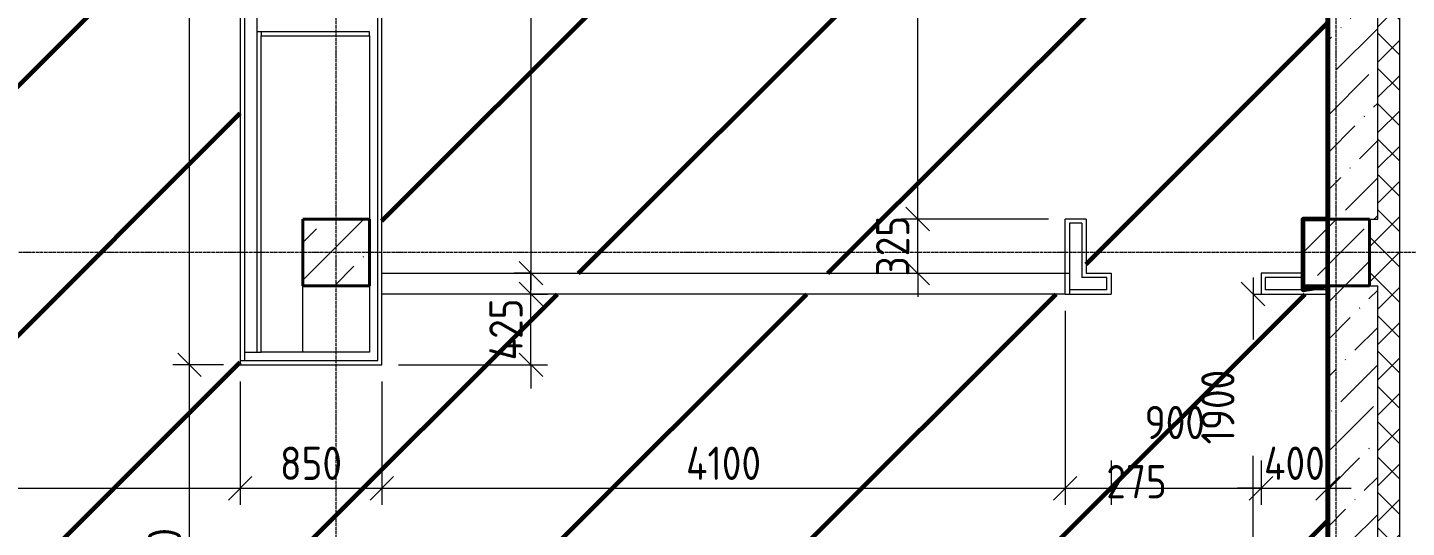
# Model space of a CAD drawing. Header units: millimetres. Extents: x -56773 to 323062, y -262288 to 76460.
# Drawn here: x -9767 to -1494, y -31911 to -28910 of the extents above; entities that cross this region are included whole.
import ezdxf

# ---------------------------------------------------------------- set-up
doc = ezdxf.new("R2010")
doc.units = ezdxf.units.MM
doc.linetypes.add('ADSK_Линия сетки', pattern=[25, 20, -2.5, 0, -2.5])
for name, color, linetype, lineweight in [('1.1)Стяжка керамзит  2 этаж', 5, 'Continuous', 60), ('3.1 Штукатурка внешн стен', 5, 'Continuous', 60), ('Несущие колонны', 7, 'Continuous', 18), ('Оси', 7, 'Continuous', 9), ('Перекрытие', 7, 'Continuous', 18), ('Размеры', 7, 'Continuous', 9), ('Стены внутренние', 7, 'Continuous', 18), ('Стены наружные', 7, 'Continuous', 18), ('Стены несущие', 7, 'Continuous', 30), ('Стены отделка', 7, 'Continuous', 30), ('Стены штриховка', 7, 'Continuous', 9)]:
    doc.layers.add(name, color=color, linetype=linetype, lineweight=lineweight)
doc.styles.add('GOST Common_3', font='', dxfattribs={"width": 0.9, "height": 200})
doc.styles.get('GOST Common_3').set_extended_font_data('GOST Common')
doc.dimstyles.new('ADSK_Основной_2_0_1', dxfattribs={"dimscale": 304.8, "dimtxt": 201.142999, "dimasz": 0.463911, "dimexe": 0.328084, "dimexo": 0.328084, "dimgap": 0.164042, "dimtad": 1, "dimdec": 3, "dimrnd": 0.001, "dimdsep": 46, "dimtxsty": 'GOST Common_3', "dimblk1": 'OBLIQUE', "dimblk2": 'OBLIQUE', "dimsah": 1, "dimcen": 0.09, "dimdle": 0.328084, "dimazin": 2, "dimtfac": 1, "dimtdec": 4, "dimtix": 1, "dimtmove": 1, "dimatfit": 3, "dimfxl": 1, "dimtvp": 1, "dimtolj": 1, "dimtzin": 0, "dimlwd": 20, "dimlwe": 20, "dimarcsym": 2})
doc.dimstyles.new('ADSK_Основной_2_0_2', dxfattribs={"dimscale": 304.8, "dimtxt": 201.142999, "dimasz": 0.463911, "dimexe": 0.328084, "dimexo": 0.328084, "dimgap": 0.164042, "dimtad": 1, "dimdec": 3, "dimrnd": 0.001, "dimdsep": 46, "dimtxsty": 'GOST Common_3', "dimblk1": 'OBLIQUE', "dimblk2": 'OBLIQUE', "dimsah": 1, "dimcen": 0.09, "dimdle": 0.328084, "dimazin": 2, "dimtfac": 1, "dimtdec": 4, "dimtix": 1, "dimtmove": 0, "dimatfit": 3, "dimfxl": 1, "dimtvp": 1, "dimtolj": 1, "dimtzin": 0, "dimlwd": 20, "dimlwe": 20, "dimarcsym": 2})
pattern_1 = [(45, (1283.93, -48864.63), (-224.5064, 224.5064), []), (45, (1508.44, -48864.63), (-224.5064, 224.5064), [396.875, -79.375, 3.353, -76.022])]
pattern_2 = [(45, (1283.93, -48864.63), (-106.066, 106.066), []), (135, (1283.93, -48864.63), (-106.066, -106.066), [])]

# ---------------------------------------------------------------- blocks, each defined once
blk = doc.blocks.new('ADSK_КолоннаЖБ_Прямоугольная - 400x400 мм-1807142-Кладочный план 1-го этажа')
at = {"layer": 'Несущие колонны', "lineweight": 40}
for p, q in [((-200, 200), (200, 200)), ((-200, -200), (-200, 200)), ((200, 200), (200, -200)), ((200, -200), (-200, -200))]:
    blk.add_line(p, q, dxfattribs=at)
blk = doc.blocks.new('_Oblique')
at = {"color": 0, "linetype": 'ByBlock', "lineweight": -2}
blk.add_line((-0.5, -0.5), (0.5, 0.5), dxfattribs=at)
blk = doc.blocks.new('*D4122')
at = {"layer": 'Defpoints', "color": 0, "transparency": 16777216}
for p in [(-7141.1, -25334.7), (-6746.3, -30384.7), (-6646.3, -30384.7)]:
    blk.add_point(p, dxfattribs=at)
at = {"layer": 'Размеры', "color": 0, "lineweight": 20, "transparency": 16777216}
for p, q in [((-6746.3, -25234.7), (-6746.3, -30484.7)), ((-7041.1, -25334.7), (-6646.3, -25334.7)), ((-6746.3, -30384.7), (-6846.3, -30384.7))]:
    blk.add_line(p, q, dxfattribs=at)
at = {"layer": 'Размеры', "color": 0, "lineweight": 20, "transparency": 16777216, "xscale": 141.4, "yscale": 141.4, "zscale": 141.4}
for p, rotation in [((-6746.3, -25334.7), 90), ((-6746.3, -30384.7), 270)]:
    blk.add_blockref('_Oblique', p, dxfattribs=dict(at, rotation=rotation))
at = {"layer": 'Размеры', "color": 0, "lineweight": 9, "transparency": 16777216, "insert": (-6896.3, -27859.7), "char_height": 200, "width": 605.475, "attachment_point": 5, "rotation": 90, "style": 'GOST Common_3'}
blk.add_mtext('\\A1;5050', dxfattribs=at)
blk = doc.blocks.new('*D4123')
at = {"layer": 'Defpoints', "color": 0, "transparency": 16777216}
for p in [(-6846.3, -30509.7), (-6746.3, -30509.7), (-7641.1, -30934.7)]:
    blk.add_point(p, dxfattribs=at)
at = {"layer": 'Размеры', "color": 0, "lineweight": 20, "transparency": 16777216}
for p, q in [((-6746.3, -30509.7), (-6746.3, -30368.3)), ((-6746.3, -30509.7), (-6646.3, -30509.7)), ((-6746.3, -30934.7), (-6746.3, -30509.7)), ((-7541.1, -30934.7), (-6646.3, -30934.7)), ((-6746.3, -30934.7), (-6746.3, -31076.1))]:
    blk.add_line(p, q, dxfattribs=at)
at = {"layer": 'Размеры', "color": 0, "lineweight": 20, "transparency": 16777216, "xscale": 141.4, "yscale": 141.4, "zscale": 141.4}
for p, rotation in [((-6746.3, -30509.7), 270), ((-6746.3, -30934.7), 90)]:
    blk.add_blockref('_Oblique', p, dxfattribs=dict(at, rotation=rotation))
at = {"layer": 'Размеры', "color": 0, "lineweight": 9, "transparency": 16777216, "insert": (-6896.3, -30722.2), "char_height": 200, "width": 474.561, "attachment_point": 5, "rotation": 90, "style": 'GOST Common_3'}
blk.add_mtext('\\A1;425', dxfattribs=at)
blk = doc.blocks.new('*D4124')
at = {"layer": 'Defpoints', "color": 0, "transparency": 16777216}
for p in [(-4426.3, -30059.7), (-3541.1, -30059.7), (-4526.3, -30384.7)]:
    blk.add_point(p, dxfattribs=at)
at = {"layer": 'Размеры', "color": 0, "lineweight": 20, "transparency": 16777216}
for p, q in [((-4426.3, -30059.7), (-4426.3, -29918.3)), ((-3641.1, -30059.7), (-4526.3, -30059.7)), ((-4426.3, -30384.7), (-4426.3, -30059.7)), ((-4426.3, -30384.7), (-4326.3, -30384.7)), ((-4426.3, -30384.7), (-4426.3, -30526.1))]:
    blk.add_line(p, q, dxfattribs=at)
at = {"layer": 'Размеры', "color": 0, "lineweight": 20, "transparency": 16777216, "xscale": 141.4, "yscale": 141.4, "zscale": 141.4}
for p, rotation in [((-4426.3, -30059.7), 270), ((-4426.3, -30384.7), 90)]:
    blk.add_blockref('_Oblique', p, dxfattribs=dict(at, rotation=rotation))
at = {"layer": 'Размеры', "color": 0, "lineweight": 9, "transparency": 16777216, "insert": (-4576.3, -30222.2), "char_height": 200, "width": 454.106, "attachment_point": 5, "rotation": 90, "style": 'GOST Common_3'}
blk.add_mtext('\\A1;325', dxfattribs=at)
blk = doc.blocks.new('*D4125')
at = {"layer": 'Defpoints', "color": 0, "transparency": 16777216}
for p in [(-4426.3, -26369.7), (-4216.1, -26369.7), (-3541.1, -30059.7)]:
    blk.add_point(p, dxfattribs=at)
at = {"layer": 'Размеры', "color": 0, "lineweight": 20, "transparency": 16777216}
for p, q in [((-4426.3, -30159.7), (-4426.3, -26269.7)), ((-4316.1, -26369.7), (-4526.3, -26369.7)), ((-3641.1, -30059.7), (-4526.3, -30059.7))]:
    blk.add_line(p, q, dxfattribs=at)
at = {"layer": 'Размеры', "color": 0, "lineweight": 20, "transparency": 16777216, "xscale": 141.4, "yscale": 141.4, "zscale": 141.4}
for p, rotation in [((-4426.3, -26369.7), 90), ((-4426.3, -30059.7), 270)]:
    blk.add_blockref('_Oblique', p, dxfattribs=dict(at, rotation=rotation))
at = {"layer": 'Размеры', "color": 0, "lineweight": 9, "transparency": 16777216, "insert": (-4576.3, -28214.7), "char_height": 200, "width": 605.475, "attachment_point": 5, "rotation": 90, "style": 'GOST Common_3'}
blk.add_mtext('\\A1;3690', dxfattribs=at)
blk = doc.blocks.new('*D4127')
at = {"layer": 'Defpoints', "color": 0, "transparency": 16777216}
for p in [(-11616.1, -30934.7), (-8491.1, -30934.7), (-8491.1, -31676.1)]:
    blk.add_point(p, dxfattribs=at)
at = {"layer": 'Размеры', "color": 0, "lineweight": 20, "transparency": 16777216}
for p, q in [((-11616.1, -31034.7), (-11616.1, -31776.1)), ((-8491.1, -31034.7), (-8491.1, -31776.1)), ((-11716.1, -31676.1), (-8391.1, -31676.1))]:
    blk.add_line(p, q, dxfattribs=at)
at = {"layer": 'Размеры', "color": 0, "lineweight": 20, "transparency": 16777216, "xscale": 141.4, "yscale": 141.4, "zscale": 141.4, "rotation": 180}
blk.add_blockref('_Oblique', (-11616.1, -31676.1), dxfattribs=at)
at = {"layer": 'Размеры', "color": 0, "lineweight": 20, "transparency": 16777216, "xscale": 141.4, "yscale": 141.4, "zscale": 141.4}
blk.add_blockref('_Oblique', (-8491.1, -31676.1), dxfattribs=at)
at = {"layer": 'Размеры', "color": 0, "lineweight": 9, "transparency": 16777216, "insert": (-10053.6, -31526.1), "char_height": 200, "width": 560.473, "attachment_point": 5, "style": 'GOST Common_3'}
blk.add_mtext('\\A1;3125', dxfattribs=at)
blk = doc.blocks.new('*D4128')
at = {"layer": 'Defpoints', "color": 0, "transparency": 16777216}
for p in [(-8491.1, -30934.7), (-7641.1, -30934.7), (-7641.1, -31676.1)]:
    blk.add_point(p, dxfattribs=at)
at = {"layer": 'Размеры', "color": 0, "lineweight": 20, "transparency": 16777216}
for p, q in [((-8491.1, -31034.7), (-8491.1, -31776.1)), ((-7641.1, -31034.7), (-7641.1, -31776.1)), ((-8591.1, -31676.1), (-7541.1, -31676.1))]:
    blk.add_line(p, q, dxfattribs=at)
at = {"layer": 'Размеры', "color": 0, "lineweight": 20, "transparency": 16777216, "xscale": 141.4, "yscale": 141.4, "zscale": 141.4, "rotation": 180}
blk.add_blockref('_Oblique', (-8491.1, -31676.1), dxfattribs=at)
at = {"layer": 'Размеры', "color": 0, "lineweight": 20, "transparency": 16777216, "xscale": 141.4, "yscale": 141.4, "zscale": 141.4}
blk.add_blockref('_Oblique', (-7641.1, -31676.1), dxfattribs=at)
at = {"layer": 'Размеры', "color": 0, "lineweight": 9, "transparency": 16777216, "insert": (-8066.1, -31526.1), "char_height": 200, "width": 454.106, "attachment_point": 5, "style": 'GOST Common_3'}
blk.add_mtext('\\A1;850', dxfattribs=at)
blk = doc.blocks.new('*D4129')
at = {"layer": 'Defpoints', "color": 0, "transparency": 16777216}
for p in [(-3541.1, -30509.7), (-7641.1, -30934.7), (-3541.1, -31676.1)]:
    blk.add_point(p, dxfattribs=at)
at = {"layer": 'Размеры', "color": 0, "lineweight": 20, "transparency": 16777216}
for p, q in [((-3541.1, -30609.7), (-3541.1, -31776.1)), ((-7641.1, -31034.7), (-7641.1, -31776.1)), ((-7741.1, -31676.1), (-3441.1, -31676.1))]:
    blk.add_line(p, q, dxfattribs=at)
at = {"layer": 'Размеры', "color": 0, "lineweight": 20, "transparency": 16777216, "xscale": 141.4, "yscale": 141.4, "zscale": 141.4, "rotation": 180}
blk.add_blockref('_Oblique', (-7641.1, -31676.1), dxfattribs=at)
at = {"layer": 'Размеры', "color": 0, "lineweight": 20, "transparency": 16777216, "xscale": 141.4, "yscale": 141.4, "zscale": 141.4}
blk.add_blockref('_Oblique', (-3541.1, -31676.1), dxfattribs=at)
at = {"layer": 'Размеры', "color": 0, "lineweight": 9, "transparency": 16777216, "insert": (-5591.1, -31526.1), "char_height": 200, "width": 580.928, "attachment_point": 5, "style": 'GOST Common_3'}
blk.add_mtext('\\A1;4100', dxfattribs=at)
blk = doc.blocks.new('*D4130')
at = {"layer": 'Defpoints', "color": 0, "transparency": 16777216}
for p in [(-3541.1, -30509.7), (-3266.1, -31409.7), (-3266.1, -31676.1)]:
    blk.add_point(p, dxfattribs=at)
at = {"layer": 'Размеры', "color": 0, "lineweight": 20, "transparency": 16777216}
for p, q in [((-3541.1, -30609.7), (-3541.1, -31776.1)), ((-3266.1, -31509.7), (-3266.1, -31776.1)), ((-3641.1, -31676.1), (-3166.1, -31676.1))]:
    blk.add_line(p, q, dxfattribs=at)
at = {"layer": 'Размеры', "color": 0, "lineweight": 20, "transparency": 16777216, "xscale": 141.4, "yscale": 141.4, "zscale": 141.4, "rotation": 180}
blk.add_blockref('_Oblique', (-3541.1, -31676.1), dxfattribs=at)
at = {"layer": 'Размеры', "color": 0, "lineweight": 20, "transparency": 16777216, "xscale": 141.4, "yscale": 141.4, "zscale": 141.4}
blk.add_blockref('_Oblique', (-3266.1, -31676.1), dxfattribs=at)
at = {"layer": 'Размеры', "color": 0, "lineweight": 9, "transparency": 16777216, "insert": (-3294.3, -31536.4), "char_height": 200, "width": 454.106, "attachment_point": 1, "line_spacing_factor": 1.022761, "style": 'GOST Common_3'}
blk.add_mtext('\\A1;275', dxfattribs=at)
blk = doc.blocks.new('*D4131')
at = {"layer": 'Defpoints', "color": 0, "transparency": 16777216}
for p in [(-3266.1, -31409.7), (-2366.1, -31409.7), (-2366.1, -31676.1)]:
    blk.add_point(p, dxfattribs=at)
at = {"layer": 'Размеры', "color": 0, "lineweight": 20, "transparency": 16777216}
for p, q in [((-3266.1, -31509.7), (-3266.1, -31776.1)), ((-2366.1, -31509.7), (-2366.1, -31776.1)), ((-3366.1, -31676.1), (-2266.1, -31676.1))]:
    blk.add_line(p, q, dxfattribs=at)
at = {"layer": 'Размеры', "color": 0, "lineweight": 20, "transparency": 16777216, "xscale": 141.4, "yscale": 141.4, "zscale": 141.4, "rotation": 180}
blk.add_blockref('_Oblique', (-3266.1, -31676.1), dxfattribs=at)
at = {"layer": 'Размеры', "color": 0, "lineweight": 20, "transparency": 16777216, "xscale": 141.4, "yscale": 141.4, "zscale": 141.4}
blk.add_blockref('_Oblique', (-2366.1, -31676.1), dxfattribs=at)
at = {"layer": 'Размеры', "color": 0, "lineweight": 9, "transparency": 16777216, "insert": (-3064.4, -31181.4), "char_height": 200, "width": 454.106, "attachment_point": 1, "line_spacing_factor": 1.022761, "style": 'GOST Common_3'}
blk.add_mtext('\\A1;900', dxfattribs=at)
blk = doc.blocks.new('*D4132')
at = {"layer": 'Defpoints', "color": 0, "transparency": 16777216}
for p in [(-2366.1, -31409.7), (-1966.1, -31576.1), (-1966.1, -31676.1)]:
    blk.add_point(p, dxfattribs=at)
at = {"layer": 'Размеры', "color": 0, "lineweight": 20, "transparency": 16777216}
for p, q in [((-2366.1, -31509.7), (-2366.1, -31776.1)), ((-2366.1, -31676.1), (-2507.5, -31676.1)), ((-2366.1, -31676.1), (-1966.1, -31676.1)), ((-1966.1, -31676.1), (-1966.1, -31776.1)), ((-1966.1, -31676.1), (-1824.7, -31676.1))]:
    blk.add_line(p, q, dxfattribs=at)
at = {"layer": 'Размеры', "color": 0, "lineweight": 20, "transparency": 16777216, "xscale": 141.4, "yscale": 141.4, "zscale": 141.4}
blk.add_blockref('_Oblique', (-2366.1, -31676.1), dxfattribs=at)
at = {"layer": 'Размеры', "color": 0, "lineweight": 20, "transparency": 16777216, "xscale": 141.4, "yscale": 141.4, "zscale": 141.4, "rotation": 180}
blk.add_blockref('_Oblique', (-1966.1, -31676.1), dxfattribs=at)
at = {"layer": 'Размеры', "color": 0, "lineweight": 9, "transparency": 16777216, "insert": (-2166.1, -31526.1), "char_height": 200, "width": 474.561, "attachment_point": 5, "style": 'GOST Common_3'}
blk.add_mtext('\\A1;400', dxfattribs=at)
blk = doc.blocks.new('*D4032')
at = {"layer": 'Defpoints', "color": 0, "transparency": 16777216}
for p in [(-2514, -30509.7), (-2414, -30509.7), (-2514, -32409.7)]:
    blk.add_point(p, dxfattribs=at)
at = {"layer": 'Размеры', "color": 0, "lineweight": 20, "transparency": 16777216}
for p, q in [((-2414, -30409.7), (-2414, -30782.3)), ((-2414, -30509.7), (-2314, -30509.7)), ((-2414, -32509.7), (-2414, -31482.3)), ((-2414, -32409.7), (-2314, -32409.7))]:
    blk.add_line(p, q, dxfattribs=at)
at = {"layer": 'Размеры', "color": 0, "lineweight": 20, "transparency": 16777216, "xscale": 141.4, "yscale": 141.4, "zscale": 141.4}
for p, rotation in [((-2414, -30509.7), 90), ((-2414, -32409.7), 270)]:
    blk.add_blockref('_Oblique', p, dxfattribs=dict(at, rotation=rotation))
at = {"layer": 'Размеры', "color": 0, "lineweight": 9, "transparency": 16777216, "insert": (-2725.4, -31412.5), "char_height": 200, "width": 560.473, "attachment_point": 1, "rotation": 90, "line_spacing_factor": 1.022761, "style": 'GOST Common_3'}
blk.add_mtext('\\A1;1900', dxfattribs=at)
blk = doc.blocks.new('*D3916')
at = {"layer": 'Defpoints', "color": 0, "transparency": 16777216}
for p in [(-8795.2, -30934.7), (-8491.1, -30934.7), (-8391.1, -33384.7)]:
    blk.add_point(p, dxfattribs=at)
at = {"layer": 'Размеры', "color": 0, "lineweight": 20, "transparency": 16777216}
for p, q in [((-8795.2, -33484.7), (-8795.2, -30834.7)), ((-8591.1, -30934.7), (-8895.2, -30934.7)), ((-8491.1, -33384.7), (-8895.2, -33384.7))]:
    blk.add_line(p, q, dxfattribs=at)
at = {"layer": 'Размеры', "color": 0, "lineweight": 20, "transparency": 16777216, "xscale": 141.4, "yscale": 141.4, "zscale": 141.4}
for p, rotation in [((-8795.2, -30934.7), 90), ((-8795.2, -33384.7), 270)]:
    blk.add_blockref('_Oblique', p, dxfattribs=dict(at, rotation=rotation))
at = {"layer": 'Размеры', "color": 0, "lineweight": 9, "transparency": 16777216, "insert": (-8945.2, -32159.7), "char_height": 200, "width": 625.93, "attachment_point": 5, "rotation": 90, "style": 'GOST Common_3'}
blk.add_mtext('\\A1;2450', dxfattribs=at)
blk = doc.blocks.new('*D3917')
at = {"layer": 'Defpoints', "color": 0, "transparency": 16777216}
for p in [(-8895.1, -25109.7), (-8795.2, -25109.7), (-8491.1, -30934.7)]:
    blk.add_point(p, dxfattribs=at)
at = {"layer": 'Размеры', "color": 0, "lineweight": 20, "transparency": 16777216}
for p, q in [((-8795.2, -31034.7), (-8795.2, -25009.7)), ((-8795.1, -25109.7), (-8695.2, -25109.7)), ((-8591.1, -30934.7), (-8895.2, -30934.7))]:
    blk.add_line(p, q, dxfattribs=at)
at = {"layer": 'Размеры', "color": 0, "lineweight": 20, "transparency": 16777216, "xscale": 141.4, "yscale": 141.4, "zscale": 141.4}
for p, rotation in [((-8795.2, -25109.7), 90), ((-8795.2, -30934.7), 270)]:
    blk.add_blockref('_Oblique', p, dxfattribs=dict(at, rotation=rotation))
at = {"layer": 'Размеры', "color": 0, "lineweight": 9, "transparency": 16777216, "insert": (-8945.2, -28022.2), "char_height": 200, "width": 605.475, "attachment_point": 5, "rotation": 90, "style": 'GOST Common_3'}
blk.add_mtext('\\A1;5825', dxfattribs=at)

msp = doc.modelspace()

# ---------------------------------------------------------------- hatches: boundary and pattern name
at = {"layer": '1.1)Стяжка керамзит  2 этаж', "transparency": 33554687}
h = msp.add_hatch(dxfattribs=at)
h.set_pattern_fill('ANSI31', color=5, scale=333)
h.paths.add_polyline_path([(3658.9343, -39509.6624), (3283.9343, -39509.6624), (1683.9343, -39509.6624), (483.9343, -39509.6624), (-716.0657, -39509.6624), (-1641.0657, -39509.6624), (-1641.0657, -41084.6624), (-2391.0657, -41084.6624), (-2391.0657, -41134.6624), (-2391.0657, -41359.6624), (-2391.0657, -41409.6624), (-2491.0657, -41409.6624), (-2491.0657, -42609.6624), (-2391.0657, -42609.6624), (-2391.0657, -42659.6624), (-2391.0657, -45134.6624), (-2391.0657, -45184.6624), (-2366.0657, -45184.6624), (3658.9343, -45184.6624)])
h.paths.add_polyline_path([(-5466.0657, -50134.6624), (-11741.0657, -50134.6624), (-11741.0657, -55809.6624), (-8116.0657, -55809.6624), (-8116.0657, -55659.6624), (-7716.0657, -55659.6624), (-7716.0657, -55809.6624), (-5466.0657, -55809.6624)])
h.paths.add_polyline_path([(-11741.0657, -53484.6624), (-11866.0657, -53484.6624), (-11866.0657, -53359.6624), (-12591.0657, -53359.6624), (-12591.0657, -52809.6624), (-18266.0657, -52809.6624), (-18266.0657, -55659.6624), (-18116.0657, -55659.6624), (-18116.0657, -55809.6624), (-17516.0657, -55809.6624), (-15916.0657, -55809.6624), (-14716.0657, -55809.6624), (-13116.0657, -55809.6624), (-12591.0657, -55809.6624), (-12591.0657, -54809.6624), (-11866.0657, -54809.6624), (-11866.0657, -54684.6624), (-11741.0657, -54684.6624)])
h.paths.add_polyline_path([(-11741.0657, -50959.6624), (-11866.0657, -50959.6624), (-11866.0657, -50834.6624), (-12591.0657, -50834.6624), (-12591.0657, -49684.6624), (-18116.0657, -49684.6624), (-18116.0657, -50059.6624), (-18266.0657, -50059.6624), (-18266.0657, -50659.6624), (-18266.0657, -52259.6624), (-18266.0657, -52684.6624), (-12591.0657, -52684.6624), (-12591.0657, -52284.6624), (-11866.0657, -52284.6624), (-11866.0657, -52159.6624), (-11741.0657, -52159.6624)])
h.paths.add_polyline_path([(-12591.0657, -48084.6624), (-11866.0657, -48084.6624), (-11866.0657, -47959.6624), (-11741.0657, -47959.6624), (-11741.0657, -46759.6624), (-11866.0657, -46759.6624), (-11866.0657, -46634.6624), (-12591.0657, -46634.6624), (-12591.0657, -45359.6624), (-18116.0657, -45359.6624), (-18116.0657, -45659.6624), (-18266.0657, -45659.6624), (-18266.0657, -46859.6624), (-18266.0657, -48459.6624), (-18266.0657, -49559.6624), (-12591.0657, -49559.6624)])
h.paths.add_polyline_path([(-8241.0657, -49284.6624), (-11741.0657, -49284.6624), (-11741.0657, -50134.6624), (-8241.0657, -50134.6624)])
h.paths.add_polyline_path([(-2491.0657, -39229.6624), (-2506.0657, -39229.6624), (-3396.0657, -39229.6624), (-3446.0657, -39229.6624), (-4366.0657, -39229.6624), (-4416.0657, -39229.6624), (-4466.0657, -39229.6624), (-7641.0657, -39229.6624), (-7641.0657, -40134.6624), (-8191.0657, -40134.6624), (-8191.0657, -39229.6624), (-11616.0657, -39229.6624), (-11616.0657, -42834.6624), (-11741.0657, -42834.6624), (-11741.0657, -49284.6624), (-8241.0657, -49284.6624), (-2491.0657, -49284.6624)])
h.paths.add_polyline_path([(-8191.0657, -45984.6624), (-8191.0657, -44784.6624), (-7391.0657, -44784.6624), (-7391.0657, -45984.6624)], flags=16)
h.paths.add_polyline_path([(-8166.0657, -45959.6624), (-8166.0657, -44809.6624), (-7416.0657, -44809.6624), (-7416.0657, -45959.6624)], flags=0)
h.paths.add_polyline_path([(-8116.0657, -45909.6624), (-8116.0657, -44859.6624), (-7466.0657, -44859.6624), (-7466.0657, -45909.6624)], flags=0)
h.paths.add_polyline_path([(-8116.0657, -45659.6624), (-8116.0657, -45259.6624), (-7716.0657, -45259.6624), (-7716.0657, -45659.6624)], flags=0)
h.paths.add_polyline_path([(-11741.0657, -42834.6624), (-11866.0657, -42834.6624), (-11866.0657, -42709.6624), (-11741.0657, -42709.6624), (-11741.0657, -40234.6624), (-13941.0657, -40234.6624), (-13941.0657, -42709.6624), (-13066.0657, -42709.6624), (-13066.0657, -42834.6624), (-14271.0657, -42834.6624), (-14271.0657, -42709.6624), (-14241.0657, -42709.6624), (-14241.0657, -40509.6624), (-14391.0657, -40509.6624), (-14391.0657, -40384.6624), (-14241.0657, -40384.6624), (-14241.0657, -38334.6624), (-15516.0657, -38334.6624), (-15516.0657, -40384.6624), (-15291.0657, -40384.6624), (-15291.0657, -40509.6624), (-15516.0657, -40509.6624), (-15516.0657, -41509.6624), (-15691.0657, -41509.6624), (-15691.0657, -42709.6624), (-15171.0657, -42709.6624), (-15171.0657, -42834.6624), (-17141.0657, -42834.6624), (-17141.0657, -42709.6624), (-15816.0657, -42709.6624), (-15816.0657, -39784.6624), (-16016.0657, -39784.6624), (-16016.0657, -39734.6624), (-15816.0657, -39734.6624), (-15816.0657, -38134.6624), (-16916.0657, -38134.6624), (-16916.0657, -39734.6624), (-16756.0657, -39734.6624), (-16756.0657, -39784.6624), (-17166.0657, -39784.6624), (-17166.0657, -39734.6624), (-16966.0657, -39734.6624), (-16966.0657, -38134.6624), (-18041.0657, -38134.6624), (-18041.0657, -39734.6624), (-17906.0657, -39734.6624), (-17906.0657, -39784.6624), (-18266.0657, -39784.6624), (-18266.0657, -40259.6624), (-18266.0657, -41859.6624), (-18266.0657, -42709.6624), (-18041.0657, -42709.6624), (-18041.0657, -42834.6624), (-18266.0657, -42834.6624), (-18266.0657, -43059.6624), (-18266.0657, -44659.6624), (-18266.0657, -45234.6624), (-11741.0657, -45234.6624)])
h.paths.add_polyline_path([(-11616.0657, -38084.6624), (-11741.0657, -38084.6624), (-11741.0657, -37859.6624), (-14116.0657, -37859.6624), (-14116.0657, -39834.6624), (-12541.0657, -39834.6624), (-12541.0657, -39234.6624), (-11741.0657, -39234.6624), (-11741.0657, -39229.6624), (-11741.0657, -38984.6624), (-11616.0657, -38984.6624)])
h.paths.add_polyline_path([(-1966.0657, -34259.6624), (-2116.0657, -34259.6624), (-2116.0657, -33859.6624), (-1966.0657, -33859.6624), (-1966.0657, -30509.6624), (-2366.0657, -30509.6624), (-2366.0657, -30384.6624), (-2116.0657, -30384.6624), (-2116.0657, -30059.6624), (-1966.0657, -30059.6624), (-1966.0657, -26369.6624), (-4216.0657, -26369.6624), (-4216.0657, -25109.6624), (-7141.0657, -25109.6624), (-7141.0657, -25334.6624), (-7641.0657, -25334.6624), (-7641.0657, -30384.6624), (-3541.0657, -30384.6624), (-3541.0657, -30059.6624), (-3416.0657, -30059.6624), (-3416.0657, -30384.6624), (-3266.0657, -30384.6624), (-3266.0657, -30509.6624), (-3541.0657, -30509.6624), (-7641.0657, -30509.6624), (-7641.0657, -30934.6624), (-8491.0657, -30934.6624), (-8491.0657, -30909.6624), (-8491.0657, -25109.6624), (-11616.0657, -25109.6624), (-11616.0657, -37734.6624), (-9815.0657, -37734.6624), (-9815.0657, -37859.6624), (-11616.0657, -37859.6624), (-11616.0657, -39229.6624), (-8191.0657, -39229.6624), (-8191.0657, -38784.6624), (-7641.0657, -38784.6624), (-7641.0657, -39229.6624), (-4466.0657, -39229.6624), (-4416.0657, -39229.6624), (-4366.0657, -39229.6624), (-3446.0657, -39229.6624), (-3396.0657, -39229.6624), (-2506.0657, -39229.6624), (-2491.0657, -39229.6624), (-1966.0657, -39229.6624)])
h.paths.add_polyline_path([(-8391.0657, -35434.6624), (-8391.0657, -33384.6624), (-7641.0657, -33384.6624), (-7641.0657, -35434.6624)], flags=16)
h.paths.add_polyline_path([(-8366.0657, -35409.6624), (-8366.0657, -33409.6624), (-7666.0657, -33409.6624), (-7666.0657, -35409.6624)], flags=0)
h.paths.add_polyline_path([(-8316.0657, -35359.6624), (-8316.0657, -33459.6624), (-7716.0657, -33459.6624), (-7716.0657, -35359.6624)], flags=0)
h.paths.add_polyline_path([(-8116.0657, -34259.6624), (-8116.0657, -33859.6624), (-7716.0657, -33859.6624), (-7716.0657, -34259.6624)], flags=0)
h.paths.add_polyline_path([(-4526.6157, -36609.6624), (-4526.6157, -35959.6624), (-4512.6157, -35959.6624), (-4512.6157, -36609.6624)], flags=16)
h.paths.add_polyline_path([(-4466.0657, -36334.6624), (-4466.0657, -36284.6624), (-4366.0657, -36284.6624), (-4366.0657, -36334.6624), (-4366.0657, -37054.6624), (-4366.0657, -37104.6624), (-4466.0657, -37104.6624), (-4466.0657, -37054.6624)], flags=16)
h.paths.add_polyline_path([(-4428.5657, -37054.6624), (-4428.5657, -36334.6624), (-4403.5657, -36334.6624), (-4403.5657, -37054.6624)], flags=0)
h.paths.add_polyline_path([(-4526.6157, -35359.6624), (-4526.6157, -34709.6624), (-4512.6157, -34709.6624), (-4512.6157, -35359.6624)], flags=16)
h.paths.add_polyline_path([(-4466.0657, -38554.6624), (-4366.0657, -38554.6624), (-4366.0657, -38604.6624), (-4366.0657, -39129.6624), (-4416.0657, -39129.6624), (-4466.0657, -39129.6624), (-4466.0657, -38604.6624)], flags=16)
h.paths.add_polyline_path([(-4403.5657, -38604.6624), (-4403.5657, -39129.6624), (-4428.5657, -39129.6624), (-4428.5657, -38604.6624)], flags=0)
h.paths.add_polyline_path([(-4466.0657, -35034.6624), (-4466.0657, -34984.6624), (-4466.0657, -34134.6624), (-4466.0657, -34084.6624), (-4466.0657, -33134.6624), (-4466.0657, -33084.6624), (-4466.0657, -32159.6624), (-4466.0657, -32059.6624), (-4366.0657, -32059.6624), (-3216.0657, -32059.6624), (-3166.0657, -32059.6624), (-2016.0657, -32059.6624), (-1966.0657, -32059.6624), (-1966.0657, -32159.6624), (-2016.0657, -32159.6624), (-3166.0657, -32159.6624), (-3216.0657, -32159.6624), (-4366.0657, -32159.6624), (-4366.0657, -33084.6624), (-4366.0657, -33134.6624), (-4366.0657, -34084.6624), (-4366.0657, -34134.6624), (-4366.0657, -34984.6624), (-4366.0657, -35034.6624)], flags=16)
h.paths.add_polyline_path([(-4428.5657, -34984.6624), (-4428.5657, -34134.6624), (-4403.5657, -34134.6624), (-4403.5657, -34984.6624)], flags=0)
h.paths.add_polyline_path([(-4366.0657, -39167.1624), (-3446.0657, -39167.1624), (-3446.0657, -39192.1624), (-4366.0657, -39192.1624)], flags=16)
h.paths.add_polyline_path([(-4428.5657, -34084.6624), (-4428.5657, -33134.6624), (-4403.5657, -33134.6624), (-4403.5657, -34084.6624)], flags=0)
h.paths.add_polyline_path([(-4428.5657, -33084.6624), (-4428.5657, -32159.6624), (-4416.0657, -32059.6624), (-4366.0657, -32059.6624), (-4366.0657, -32097.1624), (-3216.0657, -32097.1624), (-3216.0657, -32122.1624), (-4366.0657, -32122.1624), (-4366.0657, -32159.6624), (-4403.5657, -32159.6624), (-4403.5657, -33084.6624)], flags=0)
h.paths.add_polyline_path([(-3396.0657, -39167.1624), (-2506.0657, -39167.1624), (-2506.0657, -39192.1624), (-3396.0657, -39192.1624)], flags=16)
h.paths.add_polyline_path([(-2346.0657, -39167.1624), (-2016.0657, -39167.1624), (-2016.0657, -39192.1624), (-2346.0657, -39192.1624)], flags=16)
h.paths.add_polyline_path([(-3166.0657, -32097.1624), (-2016.0657, -32097.1624), (-2016.0657, -32122.1624), (-3166.0657, -32122.1624)], flags=0)
h.paths.add_polyline_path([(-11616.0657, -30934.6624), (-12591.0657, -30934.6624), (-12591.0657, -30284.6624), (-15416.0657, -30284.6624), (-15416.0657, -30909.6624), (-15416.0657, -31909.6624), (-15416.0657, -32709.6624), (-15416.0657, -33709.7905), (-15416.0657, -34059.6624), (-13466.0657, -34059.6624), (-13466.0657, -34259.6624), (-11916.0657, -34259.6624), (-11916.0657, -34059.6624), (-11616.0657, -34059.6624)])
h.paths.add_polyline_path([(-11616.0657, -25109.6624), (-12116.0657, -25109.6624), (-12116.0657, -25259.6624), (-12516.0657, -25259.6624), (-12516.0657, -25109.6624), (-13116.0657, -25109.6624), (-14716.0657, -25109.6624), (-14791.0657, -25109.6624), (-14791.0657, -27634.6624), (-14916.0657, -27634.6624), (-14916.0657, -25109.6624), (-15916.0657, -25109.6624), (-17516.0657, -25109.6624), (-18116.0657, -25109.6624), (-18116.0657, -25259.6624), (-18266.0657, -25259.6624), (-18266.0657, -30159.6624), (-18266.0657, -30259.6624), (-15616.0657, -30259.6624), (-15416.0657, -30259.6624), (-15416.0657, -30159.6624), (-15516.0657, -30159.6624), (-15516.0657, -29734.6624), (-14891.0657, -29734.6624), (-14891.0657, -29684.6624), (-15566.0657, -29684.6624), (-15566.0657, -30159.6624), (-15591.0657, -30159.6624), (-15591.0657, -29659.6624), (-14916.0657, -29659.6624), (-14916.0657, -28834.6624), (-14791.0657, -28834.6624), (-14791.0657, -29934.6624), (-11616.0657, -29934.6624)])
at = {"layer": 'Несущие колонны', "lineweight": 9}
h = msp.add_hatch(dxfattribs=at)
h.set_pattern_fill('FP_3', color=256, style=0, pattern_type=2)
h.set_pattern_definition(pattern_1)
h.paths.add_polyline_path([(-8116.0657, -30459.6624), (-7716.0657, -30459.6624), (-7716.0657, -30059.6624), (-8116.0657, -30059.6624)])
h = msp.add_hatch(dxfattribs=at)
h.set_pattern_fill('FP_3', color=256, style=0, pattern_type=2)
h.set_pattern_definition(pattern_1)
h.paths.add_polyline_path([(-1986.6542, -30459.6624), (-1716.0657, -30459.6624), (-1716.0657, -30059.6624), (-2116.0657, -30059.6624), (-2116.0657, -30459.6624)])
at = {"layer": 'Стены внутренние', "lineweight": 9}
h = msp.add_hatch(dxfattribs=at)
h.set_pattern_fill('FP_1', color=256, style=0, pattern_type=2)
h.set_pattern_definition([(45, (1283.93, -48864.63), (84.1895, 308.696), [396.875, -79.375, 3.353, -76.022])])
h.paths.add_polyline_path([(-1666.0657, -39509.6624), (-1666.0657, -38879.6624), (-1966.0657, -38879.6624), (-1966.0657, -39259.6624), (-1716.0657, -39259.6624), (-1716.0657, -39509.6624)])
h.paths.add_polyline_path([(-1966.0657, -33859.6624), (-1666.0657, -33859.6624), (-1666.0657, -33559.6624), (-1966.0657, -33559.6624)])
h.paths.add_polyline_path([(-1666.0657, -32409.6624), (-1666.0657, -30459.6624), (-1966.0657, -30459.6624), (-1966.0657, -32409.6624)])
h.paths.add_polyline_path([(-1966.0657, -30059.6624), (-1666.0657, -30059.6624), (-1666.0657, -25259.6624), (-1966.0657, -25259.6624), (-1966.0657, -28091.7649)])
at = {"layer": 'Стены наружные', "lineweight": 9}
h = msp.add_hatch(dxfattribs=at)
h.set_pattern_fill('FP_4', color=256, style=0, pattern_type=2)
h.set_pattern_definition(pattern_2)
h.paths.add_polyline_path([(-1666.0657, -39079.6624), (-1536.0657, -39079.6624), (-1536.0657, -38879.6624), (-1666.0657, -38879.6624)])
h.paths.add_polyline_path([(-1536.0657, -34259.6624), (-1536.0657, -33559.6624), (-1666.0657, -33559.6624), (-1666.0657, -34259.6624)])
h.paths.add_polyline_path([(-1536.0657, -32409.6624), (-1536.0657, -25259.6624), (-1666.0657, -25259.6624), (-1666.0657, -32409.6624)])
h = msp.add_hatch(dxfattribs=at)
h.set_pattern_fill('FP_4', color=256, style=0, pattern_type=2)
h.set_pattern_definition(pattern_2)
h.paths.add_polyline_path([(-1666.0657, -30459.6624), (-1666.0657, -30059.6624), (-1716.0657, -30059.6624), (-1716.0657, -30459.6624)])

# ---------------------------------------------------------------- linework, layer by layer
at = {"layer": '1.1)Стяжка керамзит  2 этаж'}
msp.add_lwpolyline([(-11616.0657, -39229.6624), (-1966.0657, -39229.6624), (-1966.0657, -25109.6624), (-11616.0657, -25109.6624)], close=True, dxfattribs=at)
at = {"layer": '3.1 Штукатурка внешн стен'}
msp.add_lwpolyline([(-7141.0657, -25109.6624), (-4216.0657, -25109.6624), (-4216.0657, -26369.6624), (-1966.0657, -26369.6624), (-1966.0657, -30059.6624), (-2116.0657, -30059.6624), (-2116.0657, -30484.6624), (-1966.0657, -30459.6624), (-1966.0657, -33859.6624), (-2116.0657, -33859.6624), (-2116.0657, -34259.6624), (-1536.0657, -34259.6624), (-1536.0657, -34059.6624)], dxfattribs=at)
at = {"layer": 'Несущие колонны', "lineweight": 9}
for p, q in [((-7716.0657, -30059.6624), (-8116.0657, -30059.6624)), ((-8116.0657, -30059.6624), (-8116.0657, -30459.6624)), ((-7716.0657, -30459.6624), (-7716.0657, -30059.6624)), ((-1716.0657, -30059.6624), (-2116.0657, -30059.6624)), ((-2116.0657, -30384.6624), (-2116.0657, -30059.6624)), ((-1716.0657, -30059.6624), (-1716.0657, -30459.6624)), ((-2116.0657, -30409.6624), (-2116.0657, -30384.6624)), ((-2116.0657, -30459.6624), (-2116.0657, -30409.6624)), ((-8116.0657, -30459.6624), (-7716.0657, -30459.6624)), ((-1966.0657, -30459.6624), (-2116.0657, -30459.6624)), ((-1716.0657, -30459.6624), (-1966.0657, -30459.6624))]:
    msp.add_line(p, q, dxfattribs=at)
at = {"layer": 'Оси', "linetype": 'ADSK_Линия сетки', "lineweight": 5}
for p, q in [((-7916.0657, -59838.5137), (-7916.0657, -24363.7173)), ((-1916.0657, -59838.5137), (-1916.0657, -24363.7173)), ((-1213.4695, -30259.6624), (-23956.1623, -30259.6624))]:
    msp.add_line(p, q, dxfattribs=at)
at = {"layer": 'Перекрытие'}
msp.add_line((-8116.0657, -30859.6624), (-8116.0657, -30459.6624), dxfattribs=at)
at = {"layer": 'Стены внутренние', "lineweight": 5}
for p, q in [((-7641.0657, -30384.6624), (-3516.0657, -30384.6624)), ((-3516.0657, -30384.6624), (-3516.0657, -30509.6624)), ((-3541.0657, -30509.6624), (-7641.0657, -30509.6624))]:
    msp.add_line(p, q, dxfattribs=at)
at = {"layer": 'Стены несущие', "lineweight": 9}
for p, q in [((-8491.0657, -25109.6624), (-8491.0657, -30909.6624)), ((-1966.0657, -30059.6624), (-1966.0657, -26369.6624)), ((-8366.0657, -30859.6624), (-8366.0657, -28959.6624)), ((-7716.0657, -28959.6624), (-7716.0657, -30859.6624)), ((-3541.0657, -30509.6624), (-3541.0657, -30059.6624)), ((-3416.0657, -30059.6624), (-3541.0657, -30059.6624)), ((-3416.0657, -30059.6624), (-3416.0657, -30384.6624)), ((-1966.0657, -30059.6624), (-1716.0657, -30059.6624)), ((-3416.0657, -30384.6624), (-3266.0657, -30384.6624)), ((-3266.0657, -30384.6624), (-3266.0657, -30509.6624)), ((-2116.0657, -30384.6624), (-2366.0657, -30384.6624)), ((-2366.0657, -30384.6624), (-2366.0657, -30509.6624)), ((-3541.0657, -30509.6624), (-3266.0657, -30509.6624)), ((-2366.0657, -30509.6624), (-1966.0657, -30509.6624)), ((-1966.0657, -30459.6624), (-1716.0657, -30459.6624)), ((-1966.0657, -32409.6624), (-1966.0657, -30459.6624)), ((-7716.0657, -30859.6624), (-8366.0657, -30859.6624))]:
    msp.add_line(p, q, dxfattribs=at)
at = {"layer": 'Стены отделка', "lineweight": 18}
for p, q in [((-1536.0657, -24680.0624), (-1536.0657, -32409.6624)), ((-7641.0657, -30934.6624), (-7641.0657, -25334.6624)), ((-8366.0657, -28959.6624), (-7716.0657, -28959.6624)), ((-1716.0657, -30459.6624), (-1716.0657, -30059.6624)), ((-1716.0657, -30059.6624), (-1666.0657, -30059.6624)), ((-1716.0657, -30459.6624), (-1666.0657, -30459.6624)), ((-8491.0657, -30909.6624), (-8491.0657, -30934.6624)), ((-8491.0657, -30934.6624), (-7641.0657, -30934.6624))]:
    msp.add_line(p, q, dxfattribs=at)
at = {"layer": 'Стены штриховка', "lineweight": 9}
for p, q in [((-8466.0657, -25109.6624), (-8466.0657, -30909.6624)), ((-8391.0657, -25109.6624), (-8391.0657, -30859.6624)), ((-7666.0657, -30909.6624), (-7666.0657, -25309.6624)), ((-1666.0657, -30059.6624), (-1666.0657, -25259.6624)), ((-7716.0657, -28934.6624), (-8391.0657, -28934.6624)), ((-8366.0657, -28934.6624), (-8366.0657, -28959.6624)), ((-7716.0657, -28959.6624), (-7716.0657, -28934.6624)), ((-3441.0657, -30084.6624), (-3516.0657, -30084.6624)), ((-3516.0657, -30084.6624), (-3516.0657, -30384.6624)), ((-3441.0657, -30084.6624), (-3441.0657, -30409.6624)), ((-3291.0657, -30409.6624), (-3441.0657, -30409.6624)), ((-3291.0657, -30484.6624), (-3291.0657, -30409.6624)), ((-2341.0657, -30409.6624), (-2341.0657, -30484.6624)), ((-2116.0657, -30409.6624), (-2341.0657, -30409.6624)), ((-2116.0657, -30459.6624), (-2116.0657, -30384.6624)), ((-3291.0657, -30484.6624), (-3516.0657, -30484.6624)), ((-1966.0657, -30484.6624), (-2341.0657, -30484.6624)), ((-1966.0657, -30459.6624), (-2116.0657, -30459.6624)), ((-1666.0657, -32409.6624), (-1666.0657, -30459.6624)), ((-8491.0657, -30909.6624), (-7666.0657, -30909.6624)), ((-8466.0657, -30859.6624), (-8366.0657, -30859.6624))]:
    msp.add_line(p, q, dxfattribs=at)

# ---------------------------------------------------------------- block references
at = {"layer": 'Несущие колонны', "lineweight": 40, "rotation": 89.9999999999999}
for p in [(-7916.0657, -30259.6624), (-1916.0657, -30259.6624)]:
    msp.add_blockref('ADSK_КолоннаЖБ_Прямоугольная - 400x400 мм-1807142-Кладочный план 1-го этажа', p, dxfattribs=at)

# ---------------------------------------------------------------- dimensions: what is measured, and where the dimension line sits
at = {"layer": 'Размеры', "lineweight": 9}
for base, p1, p2, override, picture, middle in [((-8795.1504, -25109.6624), (-8491.0657, -30934.6624), (-8895.1353, -25109.6624), {"dimpost": '<>', "dimfxl": 5838.997966}, '*D3917', (-8945.1504, -28022.1624)), ((-6746.3158, -30384.6624), (-7141.0657, -25334.6624), (-6646.3309, -30384.6624), {"dimpost": '<>', "dimfxl": 5074.176045}, '*D4122', (-6896.3158, -27859.6624)), ((-4426.2708, -26369.6624), (-3541.0657, -30059.6624), (-4216.0657, -26369.6624), {"dimpost": '<>', "dimfxl": 3751.229798}, '*D4125', (-4576.2708, -28214.6624)), ((-4426.2708, -30059.6624), (-4526.2557, -30384.6624), (-3541.0657, -30059.6624), {"dimpost": '<>', "dimfxl": 1037.412303}, '*D4124', (-4576.2708, -30222.1624)), ((-6746.3158, -30509.6624), (-7641.0657, -30934.6624), (-6846.3007, -30509.6624), {"dimpost": '<>', "dimfxl": 901.263801}, '*D4123', (-6896.3158, -30722.1624)), ((-8795.1504, -30934.6624), (-8391.0657, -33384.6624), (-8491.0657, -30934.6624), {"dimpost": '<>', "dimfxl": 2452.039967}, '*D3916', (-8945.1504, -32159.6624))]:
    dim = msp.add_linear_dim(base=base, p1=p1, p2=p2, angle=90, dimstyle='ADSK_Основной_2_0_2', override=override, dxfattribs=at)
    dim.commit()
    dim.dimension.update_dxf_attribs({"geometry": picture, "text_midpoint": middle})
dim = msp.add_linear_dim(base=(-2414.0344, -30509.6624), p1=(-2514.0193, -32409.6624), p2=(-2514.0193, -30509.6624), angle=90, dimstyle='ADSK_Основной_2_0_1', override={"dimpost": '<>', "dimfxl": 1900}, dxfattribs=at)
dim.commit()
dim.dimension.update_dxf_attribs({"geometry": '*D4032', "text_midpoint": (-2592.0667, -31132.2991), "dimtype": 160, "text_rotation": 90})
for base, p1, p2, override, picture, middle in [((-3541.0657, -31676.0721), (-7641.0657, -30934.6624), (-3541.0657, -30509.6624), {"dimpost": '<>', "dimfxl": 4121.968583}, '*D4129', (-5591.0657, -31526.0721)), ((-8491.0657, -31676.0721), (-11616.0657, -30934.6624), (-8491.0657, -30934.6624), {"dimpost": '<>', "dimfxl": 3125}, '*D4127', (-10053.5657, -31526.0721)), ((-7641.0657, -31676.0721), (-8491.0657, -30934.6624), (-7641.0657, -30934.6624), {"dimpost": '<>', "dimfxl": 850}, '*D4128', (-8066.0657, -31526.0721)), ((-1966.0657, -31676.0721), (-2366.0657, -31409.6624), (-1966.0657, -31576.0872), {"dimpost": '<>', "dimfxl": 433.240361}, '*D4132', (-2166.0657, -31526.0721))]:
    dim = msp.add_linear_dim(base=base, p1=p1, p2=p2, dimstyle='ADSK_Основной_2_0_2', override=override, dxfattribs=at)
    dim.commit()
    dim.dimension.update_dxf_attribs({"geometry": picture, "text_midpoint": middle})
for base, p1, p2, override, picture, middle in [((-3266.0657, -31676.0721), (-3541.0657, -30509.6624), (-3266.0657, -31409.6624), {"dimpost": '<>', "dimfxl": 941.076511}, '*D4130', (-3067.2808, -31853.1116)), ((-2366.0657, -31676.0721), (-3266.0657, -31409.6624), (-2366.0657, -31409.6624), {"dimpost": '<>', "dimfxl": 900}, '*D4131', (-2837.3877, -31498.0398))]:
    dim = msp.add_linear_dim(base=base, p1=p1, p2=p2, dimstyle='ADSK_Основной_2_0_1', override=override, dxfattribs=at)
    dim.commit()
    dim.dimension.update_dxf_attribs({"geometry": picture, "text_midpoint": middle, "dimtype": 160})

doc.saveas('drawing.dxf')
